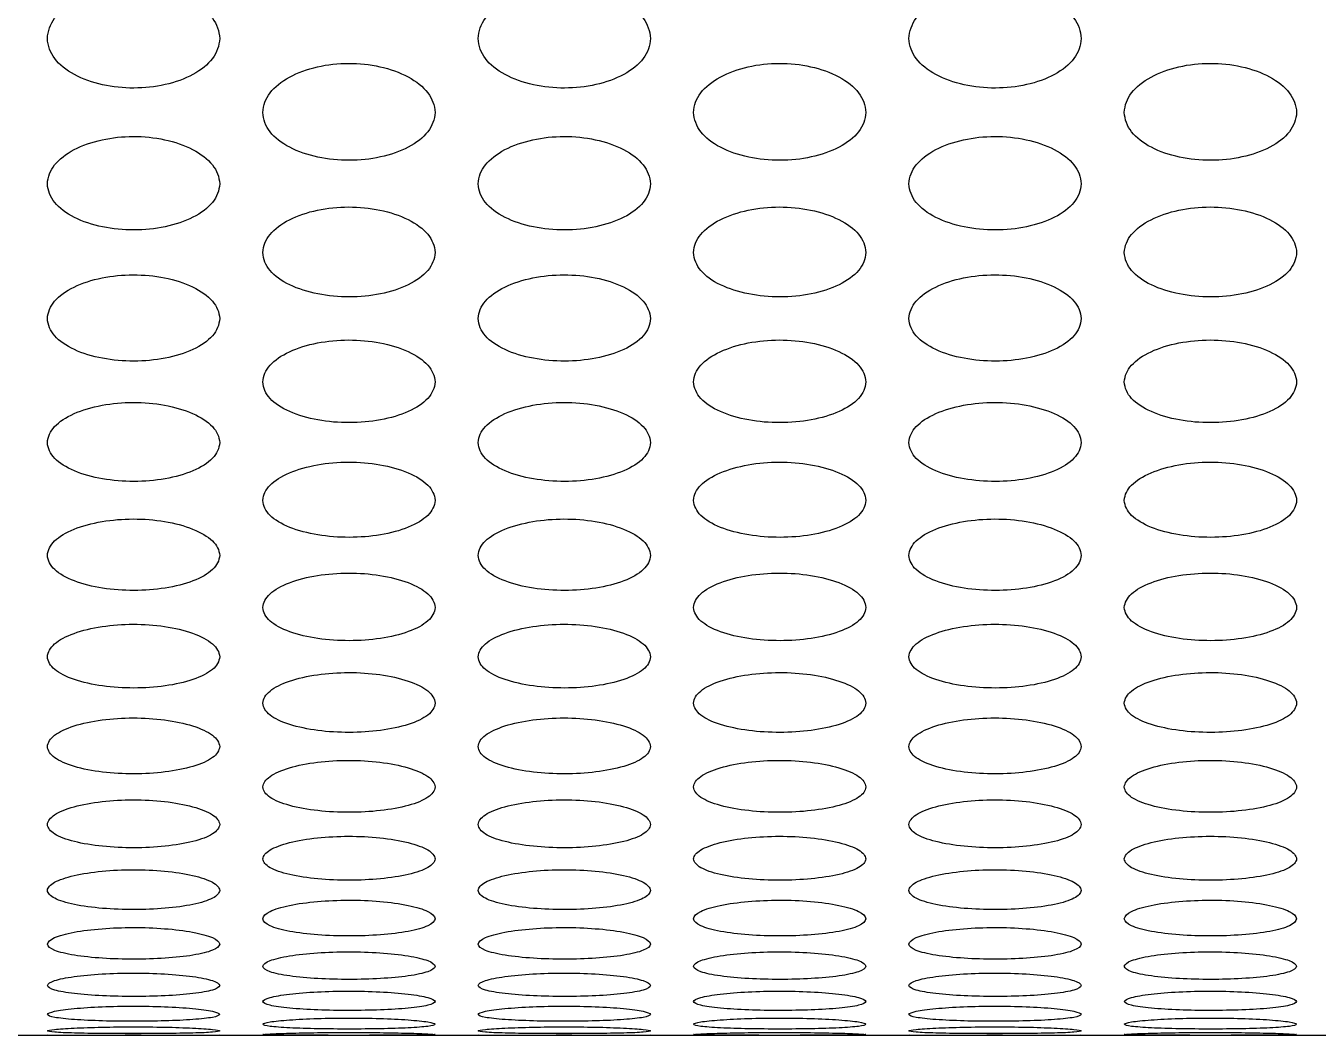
# Model space of a CAD drawing. Header units: millimetres. Extents: x 750 to 8479, y 2174 to 4333.
# Drawn here: x 2332.2 to 2392.2, y 3509.3 to 3556.2 of the extents above; entities that cross this region are included whole.
import ezdxf

# ---------------------------------------------------------------- set-up
doc = ezdxf.new("R2010")
doc.units = ezdxf.units.MM
doc.header["$LTSCALE"] = 153.67
doc.layers.get('0').update_dxf_attribs({"linetype": 'CONTINUOUS'})
doc.layers.add('02___PRT_ALL_AXES', color=7, linetype='CONTINUOUS')

msp = doc.modelspace()

# ---------------------------------------------------------------- linework, layer by layer
at = {"linetype": 'Continuous'}
msp.add_line((2284.7516, 3509.32203), (2725.87682, 3509.32203), dxfattribs=at)
at = {"layer": '02___PRT_ALL_AXES', "linetype": 'Continuous'}
for p, q in [((2346.20302, 3509.32203), (2345.94079, 3509.32203)), ((2348.39163, 3509.32203), (2348.1199, 3509.32203)), ((2366.20302, 3509.32203), (2365.94079, 3509.32203)), ((2368.39163, 3509.32203), (2368.1199, 3509.32203)), ((2386.20302, 3509.32203), (2385.94079, 3509.32203)), ((2388.39163, 3509.32203), (2388.1199, 3509.32203))]:
    msp.add_line(p, q, dxfattribs=at)
for points in [[(2333.16421, 3555.59069), (2333.18605, 3555.93502), (2333.39803, 3556.55407), (2334.34098, 3557.3389), (2335.68085, 3557.83603), (2337.14755, 3558.0002), (2338.62142, 3557.84265), (2339.97591, 3557.34649), (2340.92905, 3556.55756), (2341.14258, 3555.9364), (2341.16421, 3555.59069)], [(2353.16421, 3555.59069), (2353.18605, 3555.93502), (2353.39803, 3556.55407), (2354.34098, 3557.3389), (2355.68085, 3557.83603), (2357.14755, 3558.0002), (2358.62142, 3557.84265), (2359.97591, 3557.34649), (2360.92905, 3556.55756), (2361.14258, 3555.9364), (2361.16421, 3555.59069)], [(2373.16421, 3555.59069), (2373.18605, 3555.93502), (2373.39803, 3556.55407), (2374.34098, 3557.3389), (2375.68085, 3557.83603), (2377.14755, 3558.0002), (2378.62142, 3557.84265), (2379.97591, 3557.34649), (2380.92905, 3556.55756), (2381.14258, 3555.9364), (2381.16421, 3555.59069)], [(2341.16421, 3555.59069), (2341.14237, 3555.24635), (2340.93039, 3554.63389), (2339.98744, 3553.87031), (2338.64757, 3553.39294), (2337.18087, 3553.23626), (2335.707, 3553.38661), (2334.35251, 3553.86296), (2333.39937, 3554.63044), (2333.18584, 3555.24497), (2333.16421, 3555.59069)], [(2361.16421, 3555.59069), (2361.14237, 3555.24635), (2360.93039, 3554.63389), (2359.98744, 3553.87031), (2358.64757, 3553.39294), (2357.18087, 3553.23626), (2355.707, 3553.38661), (2354.35251, 3553.86296), (2353.39937, 3554.63044), (2353.18584, 3555.24497), (2353.16421, 3555.59069)], [(2381.16421, 3555.59069), (2381.14237, 3555.24635), (2380.93039, 3554.63389), (2379.98744, 3553.87031), (2378.64757, 3553.39294), (2377.18087, 3553.23626), (2375.707, 3553.38661), (2374.35251, 3553.86296), (2373.39937, 3554.63044), (2373.18584, 3555.24497), (2373.16421, 3555.59069)], [(2343.16421, 3552.15698), (2343.18605, 3552.48955), (2343.39803, 3553.08762), (2344.34098, 3553.84616), (2345.68085, 3554.32682), (2347.14755, 3554.48557), (2348.62142, 3554.33322), (2349.97591, 3553.85351), (2350.92905, 3553.09099), (2351.14258, 3552.49089), (2351.16421, 3552.15698)], [(2363.16421, 3552.15698), (2363.18605, 3552.48955), (2363.39803, 3553.08762), (2364.34098, 3553.84616), (2365.68085, 3554.32682), (2367.14755, 3554.48557), (2368.62142, 3554.33322), (2369.97591, 3553.85351), (2370.92905, 3553.09099), (2371.14258, 3552.49089), (2371.16421, 3552.15698)], [(2383.16421, 3552.15698), (2383.18605, 3552.48955), (2383.39803, 3553.08762), (2384.34098, 3553.84616), (2385.68085, 3554.32682), (2387.14755, 3554.48557), (2388.62142, 3554.33322), (2389.97591, 3553.85351), (2390.92905, 3553.09099), (2391.14258, 3552.49089), (2391.16421, 3552.15698)], [(2351.16421, 3552.15698), (2351.14237, 3551.82442), (2350.93039, 3551.23305), (2349.98744, 3550.49611), (2348.64757, 3550.03555), (2347.18087, 3549.88442), (2345.707, 3550.02945), (2344.35251, 3550.48901), (2343.39937, 3551.22972), (2343.18584, 3551.82308), (2343.16421, 3552.15698)], [(2371.16421, 3552.15698), (2371.14237, 3551.82442), (2370.93039, 3551.23305), (2369.98744, 3550.49611), (2368.64757, 3550.03555), (2367.18087, 3549.88442), (2365.707, 3550.02945), (2364.35251, 3550.48901), (2363.39937, 3551.22972), (2363.18584, 3551.82308), (2363.16421, 3552.15698)], [(2391.16421, 3552.15698), (2391.14237, 3551.82442), (2390.93039, 3551.23305), (2389.98744, 3550.49611), (2388.64757, 3550.03555), (2387.18087, 3549.88442), (2385.707, 3550.02945), (2384.35251, 3550.48901), (2383.39937, 3551.22972), (2383.18584, 3551.82308), (2383.16421, 3552.15698)], [(2333.16421, 3548.84364), (2333.18605, 3549.16424), (2333.39803, 3549.74098), (2334.34098, 3550.47281), (2335.68085, 3550.9367), (2337.14755, 3551.08994), (2338.62142, 3550.94287), (2339.97591, 3550.47989), (2340.92905, 3549.74423), (2341.14258, 3549.16553), (2341.16421, 3548.84364)], [(2353.16421, 3548.84364), (2353.18605, 3549.16424), (2353.39803, 3549.74098), (2354.34098, 3550.47281), (2355.68085, 3550.9367), (2357.14755, 3551.08994), (2358.62142, 3550.94287), (2359.97591, 3550.47989), (2360.92905, 3549.74423), (2361.14258, 3549.16553), (2361.16421, 3548.84364)], [(2373.16421, 3548.84364), (2373.18605, 3549.16424), (2373.39803, 3549.74098), (2374.34098, 3550.47281), (2375.68085, 3550.9367), (2377.14755, 3551.08994), (2378.62142, 3550.94287), (2379.97591, 3550.47989), (2380.92905, 3549.74423), (2381.14258, 3549.16553), (2381.16421, 3548.84364)], [(2341.16421, 3548.84364), (2341.14237, 3548.52303), (2340.93039, 3547.95311), (2339.98744, 3547.24323), (2338.64757, 3546.79976), (2337.18087, 3546.65426), (2335.707, 3546.79388), (2334.35251, 3547.2364), (2333.39937, 3547.9499), (2333.18584, 3548.52174), (2333.16421, 3548.84364)], [(2361.16421, 3548.84364), (2361.14237, 3548.52303), (2360.93039, 3547.95311), (2359.98744, 3547.24323), (2358.64757, 3546.79976), (2357.18087, 3546.65426), (2355.707, 3546.79388), (2354.35251, 3547.2364), (2353.39937, 3547.9499), (2353.18584, 3548.52174), (2353.16421, 3548.84364)], [(2381.16421, 3548.84364), (2381.14237, 3548.52303), (2380.93039, 3547.95311), (2379.98744, 3547.24323), (2378.64757, 3546.79976), (2377.18087, 3546.65426), (2375.707, 3546.79388), (2374.35251, 3547.2364), (2373.39937, 3547.9499), (2373.18584, 3548.52174), (2373.16421, 3548.84364)], [(2343.16421, 3545.65259), (2343.18605, 3545.96104), (2343.39803, 3546.51611), (2344.34098, 3547.22079), (2345.68085, 3547.66765), (2347.14755, 3547.81529), (2348.62142, 3547.6736), (2349.97591, 3547.22761), (2350.92905, 3546.51923), (2351.14258, 3545.96229), (2351.16421, 3545.65259)], [(2363.16421, 3545.65259), (2363.18605, 3545.96104), (2363.39803, 3546.51611), (2364.34098, 3547.22079), (2365.68085, 3547.66765), (2367.14755, 3547.81529), (2368.62142, 3547.6736), (2369.97591, 3547.22761), (2370.92905, 3546.51923), (2371.14258, 3545.96229), (2371.16421, 3545.65259)], [(2383.16421, 3545.65259), (2383.18605, 3545.96104), (2383.39803, 3546.51611), (2384.34098, 3547.22079), (2385.68085, 3547.66765), (2387.14755, 3547.81529), (2388.62142, 3547.6736), (2389.97591, 3547.22761), (2390.92905, 3546.51923), (2391.14258, 3545.96229), (2391.16421, 3545.65259)], [(2351.16421, 3545.65259), (2351.14237, 3545.34413), (2350.93039, 3544.79598), (2349.98744, 3544.11358), (2348.64757, 3543.68746), (2347.18087, 3543.54768), (2345.707, 3543.68181), (2344.35251, 3544.10702), (2343.39937, 3544.7929), (2343.18584, 3545.34289), (2343.16421, 3545.65259)], [(2371.16421, 3545.65259), (2371.14237, 3545.34413), (2370.93039, 3544.79598), (2369.98744, 3544.11358), (2368.64757, 3543.68746), (2367.18087, 3543.54768), (2365.707, 3543.68181), (2364.35251, 3544.10702), (2363.39937, 3544.7929), (2363.18584, 3545.34289), (2363.16421, 3545.65259)], [(2391.16421, 3545.65259), (2391.14237, 3545.34413), (2390.93039, 3544.79598), (2389.98744, 3544.11358), (2388.64757, 3543.68746), (2387.18087, 3543.54768), (2385.707, 3543.68181), (2384.35251, 3544.10702), (2383.39937, 3544.7929), (2383.18584, 3545.34289), (2383.16421, 3545.65259)], [(2333.16421, 3542.58569), (2333.18605, 3542.88182), (2333.39803, 3543.41489), (2334.34098, 3544.09201), (2335.68085, 3544.52158), (2337.14755, 3544.66353), (2338.62142, 3544.5273), (2339.97591, 3544.09857), (2340.92905, 3543.41789), (2341.14258, 3542.88301), (2341.16421, 3542.58569)], [(2353.16421, 3542.58569), (2353.18605, 3542.88182), (2353.39803, 3543.41489), (2354.34098, 3544.09201), (2355.68085, 3544.52158), (2357.14755, 3544.66353), (2358.62142, 3544.5273), (2359.97591, 3544.09857), (2360.92905, 3543.41789), (2361.14258, 3542.88301), (2361.16421, 3542.58569)], [(2373.16421, 3542.58569), (2373.18605, 3542.88182), (2373.39803, 3543.41489), (2374.34098, 3544.09201), (2375.68085, 3544.52158), (2377.14755, 3544.66353), (2378.62142, 3544.5273), (2379.97591, 3544.09857), (2380.92905, 3543.41789), (2381.14258, 3542.88301), (2381.16421, 3542.58569)], [(2341.16421, 3542.58569), (2341.14237, 3542.28956), (2340.93039, 3541.76351), (2339.98744, 3541.10899), (2338.64757, 3540.70046), (2337.18087, 3540.56648), (2335.707, 3540.69505), (2334.35251, 3541.10269), (2333.39937, 3541.76055), (2333.18584, 3542.28837), (2333.16421, 3542.58569)], [(2361.16421, 3542.58569), (2361.14237, 3542.28956), (2360.93039, 3541.76351), (2359.98744, 3541.10899), (2358.64757, 3540.70046), (2357.18087, 3540.56648), (2355.707, 3540.69505), (2354.35251, 3541.10269), (2353.39937, 3541.76055), (2353.18584, 3542.28837), (2353.16421, 3542.58569)], [(2381.16421, 3542.58569), (2381.14237, 3542.28956), (2380.93039, 3541.76351), (2379.98744, 3541.10899), (2378.64757, 3540.70046), (2377.18087, 3540.56648), (2375.707, 3540.69505), (2374.35251, 3541.10269), (2373.39937, 3541.76055), (2373.18584, 3542.28837), (2373.16421, 3542.58569)], [(2343.16421, 3539.64474), (2343.18605, 3539.92837), (2343.39803, 3540.43913), (2344.34098, 3541.08831), (2345.68085, 3541.50032), (2347.14755, 3541.63651), (2348.62142, 3541.50581), (2349.97591, 3541.09459), (2350.92905, 3540.44201), (2351.14258, 3539.92951), (2351.16421, 3539.64474)], [(2363.16421, 3539.64474), (2363.18605, 3539.92837), (2363.39803, 3540.43913), (2364.34098, 3541.08831), (2365.68085, 3541.50032), (2367.14755, 3541.63651), (2368.62142, 3541.50581), (2369.97591, 3541.09459), (2370.92905, 3540.44201), (2371.14258, 3539.92951), (2371.16421, 3539.64474)], [(2383.16421, 3539.64474), (2383.18605, 3539.92837), (2383.39803, 3540.43913), (2384.34098, 3541.08831), (2385.68085, 3541.50032), (2387.14755, 3541.63651), (2388.62142, 3541.50581), (2389.97591, 3541.09459), (2390.92905, 3540.44201), (2391.14258, 3539.92951), (2391.16421, 3539.64474)], [(2351.16421, 3539.64474), (2351.14237, 3539.36111), (2350.93039, 3538.85746), (2349.98744, 3538.2312), (2348.64757, 3537.84051), (2347.18087, 3537.7124), (2345.707, 3537.83533), (2344.35251, 3538.22518), (2343.39937, 3538.85463), (2343.18584, 3539.35997), (2343.16421, 3539.64474)], [(2371.16421, 3539.64474), (2371.14237, 3539.36111), (2370.93039, 3538.85746), (2369.98744, 3538.2312), (2368.64757, 3537.84051), (2367.18087, 3537.7124), (2365.707, 3537.83533), (2364.35251, 3538.22518), (2363.39937, 3538.85463), (2363.18584, 3539.35997), (2363.16421, 3539.64474)], [(2391.16421, 3539.64474), (2391.14237, 3539.36111), (2390.93039, 3538.85746), (2389.98744, 3538.2312), (2388.64757, 3537.84051), (2387.18087, 3537.7124), (2385.707, 3537.83533), (2384.35251, 3538.22518), (2383.39937, 3538.85463), (2383.18584, 3539.35997), (2383.16421, 3539.64474)], [(2333.16421, 3536.83146), (2333.18605, 3537.10242), (2333.39803, 3537.59058), (2334.34098, 3538.21142), (2335.68085, 3538.60565), (2337.14755, 3538.73598), (2338.62142, 3538.6109), (2339.97591, 3538.21743), (2340.92905, 3537.59333), (2341.14258, 3537.10351), (2341.16421, 3536.83146)], [(2353.16421, 3536.83146), (2353.18605, 3537.10242), (2353.39803, 3537.59058), (2354.34098, 3538.21142), (2355.68085, 3538.60565), (2357.14755, 3538.73598), (2358.62142, 3538.6109), (2359.97591, 3538.21743), (2360.92905, 3537.59333), (2361.14258, 3537.10351), (2361.16421, 3536.83146)], [(2373.16421, 3536.83146), (2373.18605, 3537.10242), (2373.39803, 3537.59058), (2374.34098, 3538.21142), (2375.68085, 3538.60565), (2377.14755, 3538.73598), (2378.62142, 3538.6109), (2379.97591, 3538.21743), (2380.92905, 3537.59333), (2381.14258, 3537.10351), (2381.16421, 3536.83146)], [(2341.16421, 3536.83146), (2341.14237, 3536.5605), (2340.93039, 3536.07954), (2339.98744, 3535.48191), (2338.64757, 3535.10927), (2337.18087, 3534.98712), (2335.707, 3535.10434), (2334.35251, 3535.47616), (2333.39937, 3536.07683), (2333.18584, 3536.55941), (2333.16421, 3536.83146)], [(2361.16421, 3536.83146), (2361.14237, 3536.5605), (2360.93039, 3536.07954), (2359.98744, 3535.48191), (2358.64757, 3535.10927), (2357.18087, 3534.98712), (2355.707, 3535.10434), (2354.35251, 3535.47616), (2353.39937, 3536.07683), (2353.18584, 3536.55941), (2353.16421, 3536.83146)], [(2381.16421, 3536.83146), (2381.14237, 3536.5605), (2380.93039, 3536.07954), (2379.98744, 3535.48191), (2378.64757, 3535.10927), (2377.18087, 3534.98712), (2375.707, 3535.10434), (2374.35251, 3535.47616), (2373.39937, 3536.07683), (2373.18584, 3536.55941), (2373.16421, 3536.83146)], [(2343.16421, 3534.14748), (2343.18605, 3534.40562), (2343.39803, 3534.87088), (2344.34098, 3535.46303), (2345.68085, 3535.83925), (2347.14755, 3535.96366), (2348.62142, 3535.84426), (2349.97591, 3535.46877), (2350.92905, 3534.87351), (2351.14258, 3534.40666), (2351.16421, 3534.14748)], [(2363.16421, 3534.14748), (2363.18605, 3534.40562), (2363.39803, 3534.87088), (2364.34098, 3535.46303), (2365.68085, 3535.83925), (2367.14755, 3535.96366), (2368.62142, 3535.84426), (2369.97591, 3535.46877), (2370.92905, 3534.87351), (2371.14258, 3534.40666), (2371.16421, 3534.14748)], [(2383.16421, 3534.14748), (2383.18605, 3534.40562), (2383.39803, 3534.87088), (2384.34098, 3535.46303), (2385.68085, 3535.83925), (2387.14755, 3535.96366), (2388.62142, 3535.84426), (2389.97591, 3535.46877), (2390.92905, 3534.87351), (2391.14258, 3534.40666), (2391.16421, 3534.14748)], [(2351.16421, 3534.14748), (2351.14237, 3533.88934), (2350.93039, 3533.43136), (2349.98744, 3532.86271), (2348.64757, 3532.50835), (2347.18087, 3532.39222), (2345.707, 3532.50366), (2344.35251, 3532.85724), (2343.39937, 3533.42879), (2343.18584, 3533.8883), (2343.16421, 3534.14748)], [(2371.16421, 3534.14748), (2371.14237, 3533.88934), (2370.93039, 3533.43136), (2369.98744, 3532.86271), (2368.64757, 3532.50835), (2367.18087, 3532.39222), (2365.707, 3532.50366), (2364.35251, 3532.85724), (2363.39937, 3533.42879), (2363.18584, 3533.8883), (2363.16421, 3534.14748)], [(2391.16421, 3534.14748), (2391.14237, 3533.88934), (2390.93039, 3533.43136), (2389.98744, 3532.86271), (2388.64757, 3532.50835), (2387.18087, 3532.39222), (2385.707, 3532.50366), (2384.35251, 3532.85724), (2383.39937, 3533.42879), (2383.18584, 3533.8883), (2383.16421, 3534.14748)], [(2333.16421, 3531.59438), (2333.18605, 3531.83954), (2333.39803, 3532.28164), (2334.34098, 3532.84475), (2335.68085, 3533.20273), (2337.14755, 3533.32114), (2338.62142, 3533.2075), (2339.97591, 3532.85021), (2340.92905, 3532.28414), (2341.14258, 3531.84053), (2341.16421, 3531.59438)], [(2353.16421, 3531.59438), (2353.18605, 3531.83954), (2353.39803, 3532.28164), (2354.34098, 3532.84475), (2355.68085, 3533.20273), (2357.14755, 3533.32114), (2358.62142, 3533.2075), (2359.97591, 3532.85021), (2360.92905, 3532.28414), (2361.14258, 3531.84053), (2361.16421, 3531.59438)], [(2373.16421, 3531.59438), (2373.18605, 3531.83954), (2373.39803, 3532.28164), (2374.34098, 3532.84475), (2375.68085, 3533.20273), (2377.14755, 3533.32114), (2378.62142, 3533.2075), (2379.97591, 3532.85021), (2380.92905, 3532.28414), (2381.14258, 3531.84053), (2381.16421, 3531.59438)], [(2341.16421, 3531.59438), (2341.14237, 3531.34921), (2340.93039, 3530.91448), (2339.98744, 3530.37513), (2338.64757, 3530.03925), (2337.18087, 3529.92922), (2335.707, 3530.03481), (2334.35251, 3530.36994), (2333.39937, 3530.91203), (2333.18584, 3531.34822), (2333.16421, 3531.59438)], [(2361.16421, 3531.59438), (2361.14237, 3531.34921), (2360.93039, 3530.91448), (2359.98744, 3530.37513), (2358.64757, 3530.03925), (2357.18087, 3529.92922), (2355.707, 3530.03481), (2354.35251, 3530.36994), (2353.39937, 3530.91203), (2353.18584, 3531.34822), (2353.16421, 3531.59438)], [(2381.16421, 3531.59438), (2381.14237, 3531.34921), (2380.93039, 3530.91448), (2379.98744, 3530.37513), (2378.64757, 3530.03925), (2377.18087, 3529.92922), (2375.707, 3530.03481), (2374.35251, 3530.36994), (2373.39937, 3530.91203), (2373.18584, 3531.34822), (2373.16421, 3531.59438)], [(2343.16421, 3529.17363), (2343.18605, 3529.40568), (2343.39803, 3529.82436), (2344.34098, 3530.3581), (2345.68085, 3530.69764), (2347.14755, 3530.80998), (2348.62142, 3530.70216), (2349.97591, 3530.36328), (2350.92905, 3529.82672), (2351.14258, 3529.40661), (2351.16421, 3529.17363)], [(2363.16421, 3529.17363), (2363.18605, 3529.40568), (2363.39803, 3529.82436), (2364.34098, 3530.3581), (2365.68085, 3530.69764), (2367.14755, 3530.80998), (2368.62142, 3530.70216), (2369.97591, 3530.36328), (2370.92905, 3529.82672), (2371.14258, 3529.40661), (2371.16421, 3529.17363)], [(2383.16421, 3529.17363), (2383.18605, 3529.40568), (2383.39803, 3529.82436), (2384.34098, 3530.3581), (2385.68085, 3530.69764), (2387.14755, 3530.80998), (2388.62142, 3530.70216), (2389.97591, 3530.36328), (2390.92905, 3529.82672), (2391.14258, 3529.40661), (2391.16421, 3529.17363)], [(2351.16421, 3529.17363), (2351.14237, 3528.94159), (2350.93039, 3528.53035), (2349.98744, 3528.02062), (2348.64757, 3527.70343), (2347.18087, 3527.59956), (2345.707, 3527.69924), (2344.35251, 3528.01573), (2343.39937, 3528.52804), (2343.18584, 3528.94065), (2343.16421, 3529.17363)], [(2371.16421, 3529.17363), (2371.14237, 3528.94159), (2370.93039, 3528.53035), (2369.98744, 3528.02062), (2368.64757, 3527.70343), (2367.18087, 3527.59956), (2365.707, 3527.69924), (2364.35251, 3528.01573), (2363.39937, 3528.52804), (2363.18584, 3528.94065), (2363.16421, 3529.17363)], [(2391.16421, 3529.17363), (2391.14237, 3528.94159), (2390.93039, 3528.53035), (2389.98744, 3528.02062), (2388.64757, 3527.70343), (2387.18087, 3527.59956), (2385.707, 3527.69924), (2384.35251, 3528.01573), (2383.39937, 3528.52804), (2383.18584, 3528.94065), (2383.16421, 3529.17363)], [(2333.16421, 3526.88667), (2333.18605, 3527.10546), (2333.39803, 3527.50048), (2334.34098, 3528.00454), (2335.68085, 3528.32543), (2337.14755, 3528.43164), (2338.62142, 3528.32971), (2339.97591, 3528.00943), (2340.92905, 3527.50271), (2341.14258, 3527.10634), (2341.16421, 3526.88667)], [(2353.16421, 3526.88667), (2353.18605, 3527.10546), (2353.39803, 3527.50048), (2354.34098, 3528.00454), (2355.68085, 3528.32543), (2357.14755, 3528.43164), (2358.62142, 3528.32971), (2359.97591, 3528.00943), (2360.92905, 3527.50271), (2361.14258, 3527.10634), (2361.16421, 3526.88667)], [(2373.16421, 3526.88667), (2373.18605, 3527.10546), (2373.39803, 3527.50048), (2374.34098, 3528.00454), (2375.68085, 3528.32543), (2377.14755, 3528.43164), (2378.62142, 3528.32971), (2379.97591, 3528.00943), (2380.92905, 3527.50271), (2381.14258, 3527.10634), (2381.16421, 3526.88667)], [(2341.16421, 3526.88667), (2341.14237, 3526.66788), (2340.93039, 3526.28038), (2339.98744, 3525.80057), (2338.64757, 3525.50225), (2337.18087, 3525.40459), (2335.707, 3525.4983), (2334.35251, 3525.79596), (2333.39937, 3526.2782), (2333.18584, 3526.667), (2333.16421, 3526.88667)], [(2361.16421, 3526.88667), (2361.14237, 3526.66788), (2360.93039, 3526.28038), (2359.98744, 3525.80057), (2358.64757, 3525.50225), (2357.18087, 3525.40459), (2355.707, 3525.4983), (2354.35251, 3525.79596), (2353.39937, 3526.2782), (2353.18584, 3526.667), (2353.16421, 3526.88667)], [(2381.16421, 3526.88667), (2381.14237, 3526.66788), (2380.93039, 3526.28038), (2379.98744, 3525.80057), (2378.64757, 3525.50225), (2377.18087, 3525.40459), (2375.707, 3525.4983), (2374.35251, 3525.79596), (2373.39937, 3526.2782), (2373.18584, 3526.667), (2373.16421, 3526.88667)], [(2343.16421, 3524.73482), (2343.18605, 3524.94023), (2343.39803, 3525.31135), (2344.34098, 3525.78544), (2345.68085, 3526.0875), (2347.14755, 3526.18751), (2348.62142, 3526.09152), (2349.97591, 3525.79004), (2350.92905, 3525.31344), (2351.14258, 3524.94105), (2351.16421, 3524.73482)], [(2363.16421, 3524.73482), (2363.18605, 3524.94023), (2363.39803, 3525.31135), (2364.34098, 3525.78544), (2365.68085, 3526.0875), (2367.14755, 3526.18751), (2368.62142, 3526.09152), (2369.97591, 3525.79004), (2370.92905, 3525.31344), (2371.14258, 3524.94105), (2371.16421, 3524.73482)], [(2383.16421, 3524.73482), (2383.18605, 3524.94023), (2383.39803, 3525.31135), (2384.34098, 3525.78544), (2385.68085, 3526.0875), (2387.14755, 3526.18751), (2388.62142, 3526.09152), (2389.97591, 3525.79004), (2390.92905, 3525.31344), (2391.14258, 3524.94105), (2391.16421, 3524.73482)], [(2351.16421, 3524.73482), (2351.14237, 3524.52941), (2350.93039, 3524.16587), (2349.98744, 3523.71626), (2348.64757, 3523.43698), (2347.18087, 3523.34559), (2345.707, 3523.43329), (2344.35251, 3523.71195), (2343.39937, 3524.16383), (2343.18584, 3524.52858), (2343.16421, 3524.73482)], [(2371.16421, 3524.73482), (2371.14237, 3524.52941), (2370.93039, 3524.16587), (2369.98744, 3523.71626), (2368.64757, 3523.43698), (2367.18087, 3523.34559), (2365.707, 3523.43329), (2364.35251, 3523.71195), (2363.39937, 3524.16383), (2363.18584, 3524.52858), (2363.16421, 3524.73482)], [(2391.16421, 3524.73482), (2391.14237, 3524.52941), (2390.93039, 3524.16587), (2389.98744, 3523.71626), (2388.64757, 3523.43698), (2387.18087, 3523.34559), (2385.707, 3523.43329), (2384.35251, 3523.71195), (2383.39937, 3524.16383), (2383.18584, 3524.52858), (2383.16421, 3524.73482)], [(2333.16421, 3522.71933), (2333.18605, 3522.91124), (2333.39803, 3523.25825), (2334.34098, 3523.70209), (2335.68085, 3523.98514), (2337.14755, 3524.0789), (2338.62142, 3523.98892), (2339.97591, 3523.7064), (2340.92905, 3523.26021), (2341.14258, 3522.91201), (2341.16421, 3522.71933)], [(2353.16421, 3522.71933), (2353.18605, 3522.91124), (2353.39803, 3523.25825), (2354.34098, 3523.70209), (2355.68085, 3523.98514), (2357.14755, 3524.0789), (2358.62142, 3523.98892), (2359.97591, 3523.7064), (2360.92905, 3523.26021), (2361.14258, 3522.91201), (2361.16421, 3522.71933)], [(2373.16421, 3522.71933), (2373.18605, 3522.91124), (2373.39803, 3523.25825), (2374.34098, 3523.70209), (2375.68085, 3523.98514), (2377.14755, 3524.0789), (2378.62142, 3523.98892), (2379.97591, 3523.7064), (2380.92905, 3523.26021), (2381.14258, 3522.91201), (2381.16421, 3522.71933)], [(2341.16421, 3522.71933), (2341.14237, 3522.52742), (2340.93039, 3522.18807), (2339.98744, 3521.76892), (2338.64757, 3521.50884), (2337.18087, 3521.42378), (2335.707, 3521.5054), (2334.35251, 3521.7649), (2333.39937, 3522.18616), (2333.18584, 3522.52665), (2333.16421, 3522.71933)], [(2361.16421, 3522.71933), (2361.14237, 3522.52742), (2360.93039, 3522.18807), (2359.98744, 3521.76892), (2358.64757, 3521.50884), (2357.18087, 3521.42378), (2355.707, 3521.5054), (2354.35251, 3521.7649), (2353.39937, 3522.18616), (2353.18584, 3522.52665), (2353.16421, 3522.71933)], [(2381.16421, 3522.71933), (2381.14237, 3522.52742), (2380.93039, 3522.18807), (2379.98744, 3521.76892), (2378.64757, 3521.50884), (2377.18087, 3521.42378), (2375.707, 3521.5054), (2374.35251, 3521.7649), (2373.39937, 3522.18616), (2373.18584, 3522.52665), (2373.16421, 3522.71933)], [(2343.16421, 3520.84139), (2343.18605, 3521.01969), (2343.39803, 3521.34239), (2344.34098, 3521.75571), (2345.68085, 3522.01959), (2347.14755, 3522.10705), (2348.62142, 3522.02311), (2349.97591, 3521.75972), (2350.92905, 3521.34421), (2351.14258, 3521.0204), (2351.16421, 3520.84139)], [(2363.16421, 3520.84139), (2363.18605, 3521.01969), (2363.39803, 3521.34239), (2364.34098, 3521.75571), (2365.68085, 3522.01959), (2367.14755, 3522.10705), (2368.62142, 3522.02311), (2369.97591, 3521.75972), (2370.92905, 3521.34421), (2371.14258, 3521.0204), (2371.16421, 3520.84139)], [(2383.16421, 3520.84139), (2383.18605, 3521.01969), (2383.39803, 3521.34239), (2384.34098, 3521.75571), (2385.68085, 3522.01959), (2387.14755, 3522.10705), (2388.62142, 3522.02311), (2389.97591, 3521.75972), (2390.92905, 3521.34421), (2391.14258, 3521.0204), (2391.16421, 3520.84139)], [(2351.16421, 3520.84139), (2351.14237, 3520.66309), (2350.93039, 3520.34811), (2349.98744, 3519.95967), (2348.64757, 3519.71895), (2347.18087, 3519.64027), (2345.707, 3519.71577), (2344.35251, 3519.95595), (2343.39937, 3520.34634), (2343.18584, 3520.66238), (2343.16421, 3520.84139)], [(2371.16421, 3520.84139), (2371.14237, 3520.66309), (2370.93039, 3520.34811), (2369.98744, 3519.95967), (2368.64757, 3519.71895), (2367.18087, 3519.64027), (2365.707, 3519.71577), (2364.35251, 3519.95595), (2363.39937, 3520.34634), (2363.18584, 3520.66238), (2363.16421, 3520.84139)], [(2391.16421, 3520.84139), (2391.14237, 3520.66309), (2390.93039, 3520.34811), (2389.98744, 3519.95967), (2388.64757, 3519.71895), (2387.18087, 3519.64027), (2385.707, 3519.71577), (2384.35251, 3519.95595), (2383.39937, 3520.34634), (2383.18584, 3520.66238), (2383.16421, 3520.84139)], [(2333.16421, 3519.10209), (2333.18605, 3519.26667), (2333.39803, 3519.56487), (2334.34098, 3519.94744), (2335.68085, 3520.192), (2337.14755, 3520.27309), (2338.62142, 3520.19526), (2339.97591, 3519.95116), (2340.92905, 3519.56655), (2341.14258, 3519.26733), (2341.16421, 3519.10209)], [(2353.16421, 3519.10209), (2353.18605, 3519.26667), (2353.39803, 3519.56487), (2354.34098, 3519.94744), (2355.68085, 3520.192), (2357.14755, 3520.27309), (2358.62142, 3520.19526), (2359.97591, 3519.95116), (2360.92905, 3519.56655), (2361.14258, 3519.26733), (2361.16421, 3519.10209)], [(2373.16421, 3519.10209), (2373.18605, 3519.26667), (2373.39803, 3519.56487), (2374.34098, 3519.94744), (2375.68085, 3520.192), (2377.14755, 3520.27309), (2378.62142, 3520.19526), (2379.97591, 3519.95116), (2380.92905, 3519.56655), (2381.14258, 3519.26733), (2381.16421, 3519.10209)], [(2341.16421, 3519.10209), (2341.14237, 3518.93751), (2340.93039, 3518.64709), (2339.98744, 3518.28959), (2338.64757, 3518.06836), (2337.18087, 3517.9961), (2335.707, 3518.06543), (2334.35251, 3518.28616), (2333.39937, 3518.64546), (2333.18584, 3518.93685), (2333.16421, 3519.10209)], [(2361.16421, 3519.10209), (2361.14237, 3518.93751), (2360.93039, 3518.64709), (2359.98744, 3518.28959), (2358.64757, 3518.06836), (2357.18087, 3517.9961), (2355.707, 3518.06543), (2354.35251, 3518.28616), (2353.39937, 3518.64546), (2353.18584, 3518.93685), (2353.16421, 3519.10209)], [(2381.16421, 3519.10209), (2381.14237, 3518.93751), (2380.93039, 3518.64709), (2379.98744, 3518.28959), (2378.64757, 3518.06836), (2377.18087, 3517.9961), (2375.707, 3518.06543), (2374.35251, 3518.28616), (2373.39937, 3518.64546), (2373.18584, 3518.93685), (2373.16421, 3519.10209)], [(2343.16421, 3517.50245), (2343.18605, 3517.65321), (2343.39803, 3517.92674), (2344.34098, 3518.27834), (2345.68085, 3518.50342), (2347.14755, 3518.57811), (2348.62142, 3518.50642), (2349.97591, 3518.28175), (2350.92905, 3517.92828), (2351.14258, 3517.65382), (2351.16421, 3517.50245)], [(2363.16421, 3517.50245), (2363.18605, 3517.65321), (2363.39803, 3517.92674), (2364.34098, 3518.27834), (2365.68085, 3518.50342), (2367.14755, 3518.57811), (2368.62142, 3518.50642), (2369.97591, 3518.28175), (2370.92905, 3517.92828), (2371.14258, 3517.65382), (2371.16421, 3517.50245)], [(2383.16421, 3517.50245), (2383.18605, 3517.65321), (2383.39803, 3517.92674), (2384.34098, 3518.27834), (2385.68085, 3518.50342), (2387.14755, 3518.57811), (2388.62142, 3518.50642), (2389.97591, 3518.28175), (2390.92905, 3517.92828), (2391.14258, 3517.65382), (2391.16421, 3517.50245)], [(2351.16421, 3517.50245), (2351.14237, 3517.35168), (2350.93039, 3517.08599), (2349.98744, 3516.75963), (2348.64757, 3516.55802), (2347.18087, 3516.49223), (2345.707, 3516.55536), (2344.35251, 3516.7565), (2343.39937, 3517.0845), (2343.18584, 3517.35108), (2343.16421, 3517.50245)], [(2371.16421, 3517.50245), (2371.14237, 3517.35168), (2370.93039, 3517.08599), (2369.98744, 3516.75963), (2368.64757, 3516.55802), (2367.18087, 3516.49223), (2365.707, 3516.55536), (2364.35251, 3516.7565), (2363.39937, 3517.0845), (2363.18584, 3517.35108), (2363.16421, 3517.50245)], [(2391.16421, 3517.50245), (2391.14237, 3517.35168), (2390.93039, 3517.08599), (2389.98744, 3516.75963), (2388.64757, 3516.55802), (2387.18087, 3516.49223), (2385.707, 3516.55536), (2384.35251, 3516.7565), (2383.39937, 3517.0845), (2383.18584, 3517.35108), (2383.16421, 3517.50245)], [(2333.16421, 3516.0434), (2333.18605, 3516.18026), (2333.39803, 3516.42895), (2334.34098, 3516.74937), (2335.68085, 3516.95485), (2337.14755, 3517.02309), (2338.62142, 3516.95759), (2339.97591, 3516.75248), (2340.92905, 3516.43035), (2341.14258, 3516.18081), (2341.16421, 3516.0434)], [(2353.16421, 3516.0434), (2353.18605, 3516.18026), (2353.39803, 3516.42895), (2354.34098, 3516.74937), (2355.68085, 3516.95485), (2357.14755, 3517.02309), (2358.62142, 3516.95759), (2359.97591, 3516.75248), (2360.92905, 3516.43035), (2361.14258, 3516.18081), (2361.16421, 3516.0434)], [(2373.16421, 3516.0434), (2373.18605, 3516.18026), (2373.39803, 3516.42895), (2374.34098, 3516.74937), (2375.68085, 3516.95485), (2377.14755, 3517.02309), (2378.62142, 3516.95759), (2379.97591, 3516.75248), (2380.92905, 3516.43035), (2381.14258, 3516.18081), (2381.16421, 3516.0434)], [(2341.16421, 3516.0434), (2341.14237, 3515.90653), (2340.93039, 3515.66572), (2339.98744, 3515.37069), (2338.64757, 3515.18883), (2337.18087, 3515.12954), (2335.707, 3515.18643), (2334.35251, 3515.36787), (2333.39937, 3515.66437), (2333.18584, 3515.90598), (2333.16421, 3516.0434)], [(2361.16421, 3516.0434), (2361.14237, 3515.90653), (2360.93039, 3515.66572), (2359.98744, 3515.37069), (2358.64757, 3515.18883), (2357.18087, 3515.12954), (2355.707, 3515.18643), (2354.35251, 3515.36787), (2353.39937, 3515.66437), (2353.18584, 3515.90598), (2353.16421, 3516.0434)], [(2381.16421, 3516.0434), (2381.14237, 3515.90653), (2380.93039, 3515.66572), (2379.98744, 3515.37069), (2378.64757, 3515.18883), (2377.18087, 3515.12954), (2375.707, 3515.18643), (2374.35251, 3515.36787), (2373.39937, 3515.66437), (2373.18584, 3515.90598), (2373.16421, 3516.0434)], [(2343.16421, 3514.72579), (2343.18605, 3514.84867), (2343.39803, 3515.07237), (2344.34098, 3515.36143), (2345.68085, 3515.54719), (2347.14755, 3515.60894), (2348.62142, 3515.54967), (2349.97591, 3515.36424), (2350.92905, 3515.07364), (2351.14258, 3514.84916), (2351.16421, 3514.72579)], [(2363.16421, 3514.72579), (2363.18605, 3514.84867), (2363.39803, 3515.07237), (2364.34098, 3515.36143), (2365.68085, 3515.54719), (2367.14755, 3515.60894), (2368.62142, 3515.54967), (2369.97591, 3515.36424), (2370.92905, 3515.07364), (2371.14258, 3514.84916), (2371.16421, 3514.72579)], [(2383.16421, 3514.72579), (2383.18605, 3514.84867), (2383.39803, 3515.07237), (2384.34098, 3515.36143), (2385.68085, 3515.54719), (2387.14755, 3515.60894), (2388.62142, 3515.54967), (2389.97591, 3515.36424), (2390.92905, 3515.07364), (2391.14258, 3514.84916), (2391.16421, 3514.72579)], [(2333.16421, 3513.55039), (2333.18605, 3513.65922), (2333.39803, 3513.85781), (2334.34098, 3514.11533), (2335.68085, 3514.28126), (2337.14755, 3514.33649), (2338.62142, 3514.28348), (2339.97591, 3514.11784), (2340.92905, 3513.85893), (2341.14258, 3513.65966), (2341.16421, 3513.55039)], [(2351.16421, 3514.72579), (2351.14237, 3514.60291), (2350.93039, 3514.38712), (2349.98744, 3514.12359), (2348.64757, 3513.96158), (2347.18087, 3513.90883), (2345.707, 3513.95945), (2344.35251, 3514.12107), (2343.39937, 3514.38591), (2343.18584, 3514.60241), (2343.16421, 3514.72579)], [(2353.16421, 3513.55039), (2353.18605, 3513.65922), (2353.39803, 3513.85781), (2354.34098, 3514.11533), (2355.68085, 3514.28126), (2357.14755, 3514.33649), (2358.62142, 3514.28348), (2359.97591, 3514.11784), (2360.92905, 3513.85893), (2361.14258, 3513.65966), (2361.16421, 3513.55039)], [(2371.16421, 3514.72579), (2371.14237, 3514.60291), (2370.93039, 3514.38712), (2369.98744, 3514.12359), (2368.64757, 3513.96158), (2367.18087, 3513.90883), (2365.707, 3513.95945), (2364.35251, 3514.12107), (2363.39937, 3514.38591), (2363.18584, 3514.60241), (2363.16421, 3514.72579)], [(2373.16421, 3513.55039), (2373.18605, 3513.65922), (2373.39803, 3513.85781), (2374.34098, 3514.11533), (2375.68085, 3514.28126), (2377.14755, 3514.33649), (2378.62142, 3514.28348), (2379.97591, 3514.11784), (2380.92905, 3513.85893), (2381.14258, 3513.65966), (2381.16421, 3513.55039)], [(2391.16421, 3514.72579), (2391.14237, 3514.60291), (2390.93039, 3514.38712), (2389.98744, 3514.12359), (2388.64757, 3513.96158), (2387.18087, 3513.90883), (2385.707, 3513.95945), (2384.35251, 3514.12107), (2383.39937, 3514.38591), (2383.18584, 3514.60241), (2383.16421, 3514.72579)], [(2341.16421, 3513.55039), (2341.14237, 3513.44156), (2340.93039, 3513.25092), (2339.98744, 3513.01906), (2338.64757, 3512.87699), (2337.18087, 3512.83081), (2335.707, 3512.87512), (2334.35251, 3513.01684), (2333.39937, 3513.24985), (2333.18584, 3513.44112), (2333.16421, 3513.55039)], [(2343.16421, 3512.51789), (2343.18605, 3512.6126), (2343.39803, 3512.78597), (2344.34098, 3513.0118), (2345.68085, 3513.1578), (2347.14755, 3513.20647), (2348.62142, 3513.15976), (2349.97591, 3513.014), (2350.92905, 3512.78695), (2351.14258, 3512.61298), (2351.16421, 3512.51789)], [(2361.16421, 3513.55039), (2361.14237, 3513.44156), (2360.93039, 3513.25092), (2359.98744, 3513.01906), (2358.64757, 3512.87699), (2357.18087, 3512.83081), (2355.707, 3512.87512), (2354.35251, 3513.01684), (2353.39937, 3513.24985), (2353.18584, 3513.44112), (2353.16421, 3513.55039)], [(2363.16421, 3512.51789), (2363.18605, 3512.6126), (2363.39803, 3512.78597), (2364.34098, 3513.0118), (2365.68085, 3513.1578), (2367.14755, 3513.20647), (2368.62142, 3513.15976), (2369.97591, 3513.014), (2370.92905, 3512.78695), (2371.14258, 3512.61298), (2371.16421, 3512.51789)], [(2381.16421, 3513.55039), (2381.14237, 3513.44156), (2380.93039, 3513.25092), (2379.98744, 3513.01906), (2378.64757, 3512.87699), (2377.18087, 3512.83081), (2375.707, 3512.87512), (2374.35251, 3513.01684), (2373.39937, 3513.24985), (2373.18584, 3513.44112), (2373.16421, 3513.55039)], [(2383.16421, 3512.51789), (2383.18605, 3512.6126), (2383.39803, 3512.78597), (2384.34098, 3513.0118), (2385.68085, 3513.1578), (2387.14755, 3513.20647), (2388.62142, 3513.15976), (2389.97591, 3513.014), (2390.92905, 3512.78695), (2391.14258, 3512.61298), (2391.16421, 3512.51789)], [(2351.16421, 3512.51789), (2351.14237, 3512.42318), (2350.93039, 3512.2578), (2349.98744, 3512.05773), (2348.64757, 3511.93569), (2347.18087, 3511.8961), (2345.707, 3511.93408), (2344.35251, 3512.05582), (2343.39937, 3512.25687), (2343.18584, 3512.4228), (2343.16421, 3512.51789)], [(2371.16421, 3512.51789), (2371.14237, 3512.42318), (2370.93039, 3512.2578), (2369.98744, 3512.05773), (2368.64757, 3511.93569), (2367.18087, 3511.8961), (2365.707, 3511.93408), (2364.35251, 3512.05582), (2363.39937, 3512.25687), (2363.18584, 3512.4228), (2363.16421, 3512.51789)], [(2391.16421, 3512.51789), (2391.14237, 3512.42318), (2390.93039, 3512.2578), (2389.98744, 3512.05773), (2388.64757, 3511.93569), (2387.18087, 3511.8961), (2385.707, 3511.93408), (2384.35251, 3512.05582), (2383.39937, 3512.25687), (2383.18584, 3512.4228), (2383.16421, 3512.51789)], [(2333.16421, 3511.62889), (2333.18605, 3511.70943), (2333.39803, 3511.85746), (2334.34098, 3512.05148), (2335.68085, 3512.17747), (2337.14755, 3512.21955), (2338.62142, 3512.17916), (2339.97591, 3512.05337), (2340.92905, 3511.8583), (2341.14258, 3511.70975), (2341.16421, 3511.62889)], [(2353.16421, 3511.62889), (2353.18605, 3511.70943), (2353.39803, 3511.85746), (2354.34098, 3512.05148), (2355.68085, 3512.17747), (2357.14755, 3512.21955), (2358.62142, 3512.17916), (2359.97591, 3512.05337), (2360.92905, 3511.8583), (2361.14258, 3511.70975), (2361.16421, 3511.62889)], [(2373.16421, 3511.62889), (2373.18605, 3511.70943), (2373.39803, 3511.85746), (2374.34098, 3512.05148), (2375.68085, 3512.17747), (2377.14755, 3512.21955), (2378.62142, 3512.17916), (2379.97591, 3512.05337), (2380.92905, 3511.8583), (2381.14258, 3511.70975), (2381.16421, 3511.62889)], [(2341.16421, 3511.62889), (2341.14237, 3511.54835), (2340.93039, 3511.40833), (2339.98744, 3511.24017), (2338.64757, 3511.13822), (2337.18087, 3511.10526), (2335.707, 3511.13689), (2334.35251, 3511.23857), (2333.39937, 3511.40755), (2333.18584, 3511.54802), (2333.16421, 3511.62889)], [(2343.16421, 3510.88391), (2343.18605, 3510.95023), (2343.39803, 3511.07285), (2344.34098, 3511.23493), (2345.68085, 3511.34084), (2347.14755, 3511.37631), (2348.62142, 3511.34227), (2349.97591, 3511.23652), (2350.92905, 3511.07354), (2351.14258, 3510.95049), (2351.16421, 3510.88391)], [(2361.16421, 3511.62889), (2361.14237, 3511.54835), (2360.93039, 3511.40833), (2359.98744, 3511.24017), (2358.64757, 3511.13822), (2357.18087, 3511.10526), (2355.707, 3511.13689), (2354.35251, 3511.23857), (2353.39937, 3511.40755), (2353.18584, 3511.54802), (2353.16421, 3511.62889)], [(2363.16421, 3510.88391), (2363.18605, 3510.95023), (2363.39803, 3511.07285), (2364.34098, 3511.23493), (2365.68085, 3511.34084), (2367.14755, 3511.37631), (2368.62142, 3511.34227), (2369.97591, 3511.23652), (2370.92905, 3511.07354), (2371.14258, 3510.95049), (2371.16421, 3510.88391)], [(2381.16421, 3511.62889), (2381.14237, 3511.54835), (2380.93039, 3511.40833), (2379.98744, 3511.24017), (2378.64757, 3511.13822), (2377.18087, 3511.10526), (2375.707, 3511.13689), (2374.35251, 3511.23857), (2373.39937, 3511.40755), (2373.18584, 3511.54802), (2373.16421, 3511.62889)], [(2383.16421, 3510.88391), (2383.18605, 3510.95023), (2383.39803, 3511.07285), (2384.34098, 3511.23493), (2385.68085, 3511.34084), (2387.14755, 3511.37631), (2388.62142, 3511.34227), (2389.97591, 3511.23652), (2390.92905, 3511.07354), (2391.14258, 3510.95049), (2391.16421, 3510.88391)], [(2333.16421, 3510.28338), (2333.18605, 3510.33544), (2333.39803, 3510.43258), (2334.34098, 3510.56263), (2335.68085, 3510.6484), (2337.14755, 3510.67724), (2338.62142, 3510.64955), (2339.97591, 3510.56391), (2340.92905, 3510.43313), (2341.14258, 3510.33565), (2341.16421, 3510.28338)], [(2351.16421, 3510.88391), (2351.14237, 3510.81759), (2350.93039, 3510.70301), (2349.98744, 3510.56686), (2348.64757, 3510.48507), (2347.18087, 3510.45874), (2345.707, 3510.484), (2344.35251, 3510.56557), (2343.39937, 3510.70237), (2343.18584, 3510.81732), (2343.16421, 3510.88391)], [(2353.16421, 3510.28338), (2353.18605, 3510.33544), (2353.39803, 3510.43258), (2354.34098, 3510.56263), (2355.68085, 3510.6484), (2357.14755, 3510.67724), (2358.62142, 3510.64955), (2359.97591, 3510.56391), (2360.92905, 3510.43313), (2361.14258, 3510.33565), (2361.16421, 3510.28338)], [(2371.16421, 3510.88391), (2371.14237, 3510.81759), (2370.93039, 3510.70301), (2369.98744, 3510.56686), (2368.64757, 3510.48507), (2367.18087, 3510.45874), (2365.707, 3510.484), (2364.35251, 3510.56557), (2363.39937, 3510.70237), (2363.18584, 3510.81732), (2363.16421, 3510.88391)], [(2373.16421, 3510.28338), (2373.18605, 3510.33544), (2373.39803, 3510.43258), (2374.34098, 3510.56263), (2375.68085, 3510.6484), (2377.14755, 3510.67724), (2378.62142, 3510.64955), (2379.97591, 3510.56391), (2380.92905, 3510.43313), (2381.14258, 3510.33565), (2381.16421, 3510.28338)], [(2391.16421, 3510.88391), (2391.14237, 3510.81759), (2390.93039, 3510.70301), (2389.98744, 3510.56686), (2388.64757, 3510.48507), (2387.18087, 3510.45874), (2385.707, 3510.484), (2384.35251, 3510.56557), (2383.39937, 3510.70237), (2383.18584, 3510.81732), (2383.16421, 3510.88391)], [(2341.16421, 3510.28338), (2341.14237, 3510.23132), (2340.93039, 3510.14225), (2339.98744, 3510.03818), (2338.64757, 3509.9766), (2337.18087, 3509.95693), (2335.707, 3509.9758), (2334.35251, 3510.0372), (2333.39937, 3510.14175), (2333.18584, 3510.23111), (2333.16421, 3510.28338)], [(2343.16421, 3509.82766), (2343.18605, 3509.86543), (2343.39803, 3509.93702), (2344.34098, 3510.03498), (2345.68085, 3510.10055), (2347.14755, 3510.12274), (2348.62142, 3510.10143), (2349.97591, 3510.03595), (2350.92905, 3509.93743), (2351.14258, 3509.86559), (2351.16421, 3509.82766)], [(2361.16421, 3510.28338), (2361.14237, 3510.23132), (2360.93039, 3510.14225), (2359.98744, 3510.03818), (2358.64757, 3509.9766), (2357.18087, 3509.95693), (2355.707, 3509.9758), (2354.35251, 3510.0372), (2353.39937, 3510.14175), (2353.18584, 3510.23111), (2353.16421, 3510.28338)], [(2363.16421, 3509.82766), (2363.18605, 3509.86543), (2363.39803, 3509.93702), (2364.34098, 3510.03498), (2365.68085, 3510.10055), (2367.14755, 3510.12274), (2368.62142, 3510.10143), (2369.97591, 3510.03595), (2370.92905, 3509.93743), (2371.14258, 3509.86559), (2371.16421, 3509.82766)], [(2381.16421, 3510.28338), (2381.14237, 3510.23132), (2380.93039, 3510.14225), (2379.98744, 3510.03818), (2378.64757, 3509.9766), (2377.18087, 3509.95693), (2375.707, 3509.9758), (2374.35251, 3510.0372), (2373.39937, 3510.14175), (2373.18584, 3510.23111), (2373.16421, 3510.28338)], [(2383.16421, 3509.82766), (2383.18605, 3509.86543), (2383.39803, 3509.93702), (2384.34098, 3510.03498), (2385.68085, 3510.10055), (2387.14755, 3510.12274), (2388.62142, 3510.10143), (2389.97591, 3510.03595), (2390.92905, 3509.93743), (2391.14258, 3509.86559), (2391.16421, 3509.82766)], [(2333.16421, 3509.51701), (2333.18605, 3509.54047), (2333.39803, 3509.58648), (2334.34098, 3509.65227), (2335.68085, 3509.69761), (2337.14755, 3509.71313), (2338.62142, 3509.69822), (2339.97591, 3509.65293), (2340.92905, 3509.58674), (2341.14258, 3509.54057), (2341.16421, 3509.51701)], [(2341.16421, 3509.51701), (2341.14237, 3509.49354), (2340.93039, 3509.45563), (2339.98744, 3509.4159), (2338.64757, 3509.39483), (2337.18087, 3509.38849), (2335.707, 3509.39456), (2334.35251, 3509.41554), (2333.39937, 3509.45542), (2333.18584, 3509.49345), (2333.16421, 3509.51701)], [(2351.16421, 3509.82766), (2351.14237, 3509.78988), (2350.93039, 3509.72637), (2349.98744, 3509.65446), (2348.64757, 3509.61312), (2347.18087, 3509.60011), (2345.707, 3509.61258), (2344.35251, 3509.65379), (2343.39937, 3509.72602), (2343.18584, 3509.78973), (2343.16421, 3509.82766)], [(2343.16421, 3509.35161), (2343.18605, 3509.36075), (2343.39803, 3509.38114), (2344.34098, 3509.41474), (2345.68085, 3509.43981), (2347.14755, 3509.44867), (2348.62142, 3509.44016), (2349.97591, 3509.41509), (2350.92905, 3509.38126), (2351.14258, 3509.36079), (2351.16421, 3509.35161)], [(2353.16421, 3509.51701), (2353.18605, 3509.54047), (2353.39803, 3509.58648), (2354.34098, 3509.65227), (2355.68085, 3509.69761), (2357.14755, 3509.71313), (2358.62142, 3509.69822), (2359.97591, 3509.65293), (2360.92905, 3509.58674), (2361.14258, 3509.54057), (2361.16421, 3509.51701)], [(2361.16421, 3509.51701), (2361.14237, 3509.49354), (2360.93039, 3509.45563), (2359.98744, 3509.4159), (2358.64757, 3509.39483), (2357.18087, 3509.38849), (2355.707, 3509.39456), (2354.35251, 3509.41554), (2353.39937, 3509.45542), (2353.18584, 3509.49345), (2353.16421, 3509.51701)], [(2371.16421, 3509.82766), (2371.14237, 3509.78988), (2370.93039, 3509.72637), (2369.98744, 3509.65446), (2368.64757, 3509.61312), (2367.18087, 3509.60011), (2365.707, 3509.61258), (2364.35251, 3509.65379), (2363.39937, 3509.72602), (2363.18584, 3509.78973), (2363.16421, 3509.82766)], [(2363.16421, 3509.35161), (2363.18605, 3509.36075), (2363.39803, 3509.38114), (2364.34098, 3509.41474), (2365.68085, 3509.43981), (2367.14755, 3509.44867), (2368.62142, 3509.44016), (2369.97591, 3509.41509), (2370.92905, 3509.38126), (2371.14258, 3509.36079), (2371.16421, 3509.35161)], [(2373.16421, 3509.51701), (2373.18605, 3509.54047), (2373.39803, 3509.58648), (2374.34098, 3509.65227), (2375.68085, 3509.69761), (2377.14755, 3509.71313), (2378.62142, 3509.69822), (2379.97591, 3509.65293), (2380.92905, 3509.58674), (2381.14258, 3509.54057), (2381.16421, 3509.51701)], [(2381.16421, 3509.51701), (2381.14237, 3509.49354), (2380.93039, 3509.45563), (2379.98744, 3509.4159), (2378.64757, 3509.39483), (2377.18087, 3509.38849), (2375.707, 3509.39456), (2374.35251, 3509.41554), (2373.39937, 3509.45542), (2373.18584, 3509.49345), (2373.16421, 3509.51701)], [(2391.16421, 3509.82766), (2391.14237, 3509.78988), (2390.93039, 3509.72637), (2389.98744, 3509.65446), (2388.64757, 3509.61312), (2387.18087, 3509.60011), (2385.707, 3509.61258), (2384.35251, 3509.65379), (2383.39937, 3509.72602), (2383.18584, 3509.78973), (2383.16421, 3509.82766)], [(2383.16421, 3509.35161), (2383.18605, 3509.36075), (2383.39803, 3509.38114), (2384.34098, 3509.41474), (2385.68085, 3509.43981), (2387.14755, 3509.44867), (2388.62142, 3509.44016), (2389.97591, 3509.41509), (2390.92905, 3509.38126), (2391.14258, 3509.36079), (2391.16421, 3509.35161)], [(2333.16421, 3509.33156), (2333.18605, 3509.32637), (2333.39803, 3509.32114), (2334.34098, 3509.32252), (2335.68085, 3509.32732), (2337.14755, 3509.3295), (2338.62142, 3509.3274), (2339.97591, 3509.32256), (2340.92905, 3509.32111), (2341.14258, 3509.32635), (2341.16421, 3509.33156)], [(2353.16421, 3509.33156), (2353.18605, 3509.32637), (2353.39803, 3509.32114), (2354.34098, 3509.32252), (2355.68085, 3509.32732), (2357.14755, 3509.3295), (2358.62142, 3509.3274), (2359.97591, 3509.32256), (2360.92905, 3509.32111), (2361.14258, 3509.32635), (2361.16421, 3509.33156)], [(2373.16421, 3509.33156), (2373.18605, 3509.32637), (2373.39803, 3509.32114), (2374.34098, 3509.32252), (2375.68085, 3509.32732), (2377.14755, 3509.3295), (2378.62142, 3509.3274), (2379.97591, 3509.32256), (2380.92905, 3509.32111), (2381.14258, 3509.32635), (2381.16421, 3509.33156)]]:
    msp.add_open_spline(points, degree=3, dxfattribs=at)
for points, knots in [([(2345.94079, 3509.32203), (2345.86909, 3509.32203), (2345.32338, 3509.32208), (2344.35251, 3509.32261), (2343.39937, 3509.3301), (2343.18584, 3509.34243), (2343.16421, 3509.35161)], [0, 0, 0, 0, 0.04772281, 0.36514854, 0.68257427, 1, 1, 1, 1]), ([(2351.16421, 3509.35161), (2351.14237, 3509.34247), (2350.93039, 3509.33017), (2349.98744, 3509.32266), (2349.01999, 3509.32208), (2348.47042, 3509.32203), (2348.39163, 3509.32203)], [0, 0, 0, 0, 0.31584227, 0.63168454, 0.9475268, 1, 1, 1, 1]), ([(2365.94079, 3509.32203), (2365.86909, 3509.32203), (2365.32338, 3509.32208), (2364.35251, 3509.32261), (2363.39937, 3509.3301), (2363.18584, 3509.34243), (2363.16421, 3509.35161)], [0, 0, 0, 0, 0.04772281, 0.36514854, 0.68257427, 1, 1, 1, 1]), ([(2371.16421, 3509.35161), (2371.14237, 3509.34247), (2370.93039, 3509.33017), (2369.98744, 3509.32266), (2369.01999, 3509.32208), (2368.47042, 3509.32203), (2368.39163, 3509.32203)], [0, 0, 0, 0, 0.31584227, 0.63168454, 0.9475268, 1, 1, 1, 1]), ([(2385.94079, 3509.32203), (2385.86909, 3509.32203), (2385.32338, 3509.32208), (2384.35251, 3509.32261), (2383.39937, 3509.3301), (2383.18584, 3509.34243), (2383.16421, 3509.35161)], [0, 0, 0, 0, 0.04772281, 0.36514854, 0.68257427, 1, 1, 1, 1]), ([(2391.16421, 3509.35161), (2391.14237, 3509.34247), (2390.93039, 3509.33017), (2389.98744, 3509.32266), (2389.01999, 3509.32208), (2388.47042, 3509.32203), (2388.39163, 3509.32203)], [0, 0, 0, 0, 0.31584227, 0.63168454, 0.9475268, 1, 1, 1, 1])]:
    msp.add_open_spline(points, degree=3, knots=knots, dxfattribs=at)

doc.saveas('drawing.dxf')
